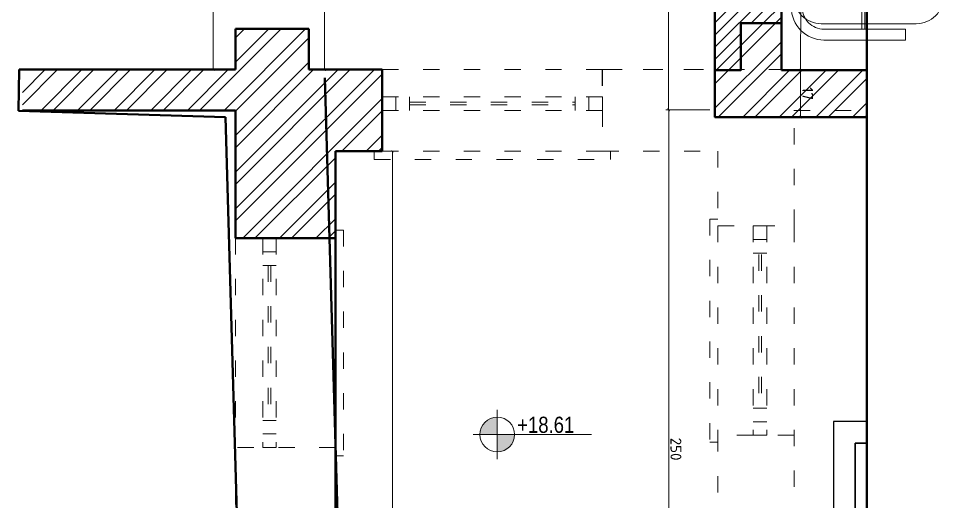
# Model space of a CAD drawing. Header units: inches. Extents: x -10121 to 9010, y 58067 to 62726.
# Drawn here: x 7658.7 to 7999, y 61548.2 to 61725.9 of the extents above; entities that cross this region are included whole.
import ezdxf

# ---------------------------------------------------------------- set-up
doc = ezdxf.new("R2010")
doc.units = ezdxf.units.IN
doc.linetypes.add('ACAD_ISO03W100', pattern=[30, 12, -18])
for name, color, linetype, lineweight in [('A-DUVAR 0.50', 40, 'Continuous', 50), ('A-YAZI 0.15', 190, 'Continuous', 15), ('Auto-Duvar', 193, 'Continuous', 25), ('Auto-Olcu', 33, 'Continuous', 15), ('Auto-Silik_Cizgiler', 47, 'Continuous', 9), ('Auto-SilikCizgiler', 251, 'Continuous', 9), ('Auto-Tefris', 32, 'Continuous', 9), ('Auto-Yazi', 7, 'Continuous', 20), ('OLCU+KOT', 70, 'Continuous', 20)]:
    doc.layers.add(name, color=color, linetype=linetype, lineweight=lineweight)
doc.styles.add('1-20', font='isocpeur.ttf', dxfattribs={"height": 4})
doc.styles.add('STYLE1', font='technic_.ttf')
doc.dimstyles.new('ölçü 1_20', dxfattribs={"dimtxt": 4, "dimasz": 1, "dimexe": 1, "dimexo": 3, "dimtad": 1, "dimdec": 0, "dimtxsty": '1-20', "dimblk": 'ARCHTICK', "dimcen": 1.5, "dimclrd": 256, "dimclre": 256, "dimclrt": 256, "dimadec": 0, "dimazin": 0, "dimtfac": 1, "dimtdec": 0, "dimtmove": 0, "dimatfit": 3, "dimldrblk": 'ARCHTICK', "dimfxl": 1, "dimlwd": -1, "dimlwe": -1, "dimarcsym": 0})

# ---------------------------------------------------------------- blocks, each defined once
blk = doc.blocks.new('_ARCHTICK')
at = {"color": 0, "linetype": 'ByBlock', "const_width": 0.15}
blk.add_lwpolyline([(-0.5, -0.5), (0.5, 0.5)], dxfattribs=at)
blk = doc.blocks.new('*D695')
at = {"layer": 'Auto-Olcu', "ltscale": 5, "transparency": 16777216}
for p, q in [((7764.01, 61818.78), (7772.27, 61818.78)), ((7771.27, 61818.78), (7771.27, 61707.08)), ((7768.52, 61707.08), (7772.27, 61707.08))]:
    blk.add_line(p, q, dxfattribs=at)
at = {"layer": 'DEFPOINTS', "color": 0, "ltscale": 5, "transparency": 16777216}
for p in [(7761.01, 61818.78), (7765.52, 61707.08), (7771.27, 61707.08)]:
    blk.add_point(p, dxfattribs=at)
at = {"layer": 'Auto-Olcu', "ltscale": 5, "transparency": 16777216}
for p, rotation in [((7771.27, 61818.78), 90), ((7771.27, 61707.08), 270)]:
    blk.add_blockref('_ARCHTICK', p, dxfattribs=dict(at, rotation=rotation))
at = {"layer": 'Auto-Olcu', "ltscale": 5, "transparency": 16777216, "insert": (7768.65, 61762.93), "char_height": 4, "attachment_point": 5, "rotation": 90, "style": '1-20'}
blk.add_mtext('112', dxfattribs=at)
blk = doc.blocks.new('*D696')
at = {"layer": 'Auto-Olcu', "ltscale": 5, "transparency": 16777216}
for p, q in [((7732.01, 61819), (7729.34, 61819)), ((7730.34, 61819), (7730.34, 61707.08)), ((7735.52, 61707.08), (7729.34, 61707.08))]:
    blk.add_line(p, q, dxfattribs=at)
at = {"layer": 'DEFPOINTS', "color": 0, "ltscale": 5, "transparency": 16777216}
for p in [(7735.01, 61819), (7730.34, 61707.08), (7738.52, 61707.08)]:
    blk.add_point(p, dxfattribs=at)
at = {"layer": 'Auto-Olcu', "ltscale": 5, "transparency": 16777216}
for p, rotation in [((7730.34, 61819), 90), ((7730.34, 61707.08), 270)]:
    blk.add_blockref('_ARCHTICK', p, dxfattribs=dict(at, rotation=rotation))
at = {"layer": 'Auto-Olcu', "ltscale": 5, "transparency": 16777216, "insert": (7727.71, 61763.04), "char_height": 4, "attachment_point": 5, "rotation": 90, "style": '1-20'}
blk.add_mtext('112', dxfattribs=at)
blk = doc.blocks.new('*D711')
at = {"layer": 'Auto-Olcu', "ltscale": 5, "transparency": 16777216}
for p, q in [((7778.26, 61677.08), (7797.3, 61677.08)), ((7796.3, 61677.08), (7796.3, 61308.92)), ((7778.26, 61308.92), (7797.3, 61308.92))]:
    blk.add_line(p, q, dxfattribs=at)
at = {"layer": 'DEFPOINTS', "color": 0, "ltscale": 5, "transparency": 16777216}
for p in [(7775.26, 61677.08), (7775.26, 61308.92), (7796.3, 61308.92)]:
    blk.add_point(p, dxfattribs=at)
at = {"layer": 'Auto-Olcu', "ltscale": 5, "transparency": 16777216}
for p, rotation in [((7796.3, 61677.08), 90), ((7796.3, 61308.92), 270)]:
    blk.add_blockref('_ARCHTICK', p, dxfattribs=dict(at, rotation=rotation))
at = {"layer": 'Auto-Olcu', "ltscale": 5, "transparency": 16777216, "insert": (7793.68, 61493), "char_height": 4, "attachment_point": 5, "rotation": 90, "style": '1-20'}
blk.add_mtext('368', dxfattribs=at)
blk = doc.blocks.new('*D716')
at = {"layer": 'Auto-Olcu', "ltscale": 5, "transparency": 16777216}
for p, q in [((7913, 61692.32), (7896.95, 61692.32)), ((7897.95, 61692.32), (7897.95, 61442.69)), ((7913, 61442.69), (7896.95, 61442.69))]:
    blk.add_line(p, q, dxfattribs=at)
at = {"layer": 'DEFPOINTS', "color": 0, "ltscale": 5, "transparency": 16777216}
for p in [(7916, 61692.32), (7897.95, 61442.69), (7916, 61442.69)]:
    blk.add_point(p, dxfattribs=at)
at = {"layer": 'Auto-Olcu', "ltscale": 5, "transparency": 16777216}
for p, rotation in [((7897.95, 61692.32), 90.00127019456967), ((7897.95, 61442.69), 270.0012701945697)]:
    blk.add_blockref('_ARCHTICK', p, dxfattribs=dict(at, rotation=rotation))
at = {"layer": 'Auto-Olcu', "ltscale": 5, "transparency": 16777216, "insert": (7900.57, 61567.51), "char_height": 4, "attachment_point": 5, "rotation": 270.0013, "style": '1-20'}
blk.add_mtext('250', dxfattribs=at)
blk = doc.blocks.new('*D719')
at = {"layer": 'Auto-Olcu', "ltscale": 5, "transparency": 16777216}
for p, q in [((7942.37, 61825.81), (7947.8, 61825.79)), ((7946.8, 61825.79), (7946.43, 61706.87)), ((7942, 61706.88), (7947.43, 61706.86))]:
    blk.add_line(p, q, dxfattribs=at)
at = {"layer": 'DEFPOINTS', "color": 0, "ltscale": 5, "transparency": 16777216}
for p in [(7939.37, 61825.82), (7939, 61706.89), (7946.43, 61706.87)]:
    blk.add_point(p, dxfattribs=at)
at = {"layer": 'Auto-Olcu', "ltscale": 5, "transparency": 16777216}
for p, rotation in [((7946.8, 61825.79), 89.82435780464125), ((7946.43, 61706.87), 269.8243578046412)]:
    blk.add_blockref('_ARCHTICK', p, dxfattribs=dict(at, rotation=rotation))
at = {"layer": 'Auto-Olcu', "ltscale": 5, "transparency": 16777216, "insert": (7943.99, 61766.34), "char_height": 4, "attachment_point": 5, "rotation": 89.8244, "style": '1-20'}
blk.add_mtext('119', dxfattribs=at)
blk = doc.blocks.new('*D721')
at = {"layer": 'Auto-Olcu', "ltscale": 5, "transparency": 16777216}
for p, q in [((7943.42, 61706.89), (7945.42, 61706.89)), ((7946.42, 61706.89), (7946.43, 61689.64)), ((7943.43, 61689.64), (7945.43, 61689.64))]:
    blk.add_line(p, q, dxfattribs=at)
at = {"layer": 'DEFPOINTS', "color": 0, "ltscale": 5, "transparency": 16777216}
for p in [(7946.42, 61706.89), (7946.43, 61689.64), (7946.43, 61689.64)]:
    blk.add_point(p, dxfattribs=at)
at = {"layer": 'Auto-Olcu', "ltscale": 5, "transparency": 16777216}
for p, rotation in [((7946.42, 61706.89), 90.04773363124546), ((7946.43, 61689.64), 270.0477336312455)]:
    blk.add_blockref('_ARCHTICK', p, dxfattribs=dict(at, rotation=rotation))
at = {"layer": 'Auto-Olcu', "ltscale": 5, "transparency": 16777216, "insert": (7949.05, 61698.27), "char_height": 4, "attachment_point": 5, "rotation": 270.0477, "style": '1-20'}
blk.add_mtext('17', dxfattribs=at)
blk = doc.blocks.new('*D722')
at = {"layer": 'Auto-Olcu', "ltscale": 5, "transparency": 16777216}
for p, q in [((7911.9, 61835.9), (7896.85, 61835.9)), ((7897.85, 61692.32), (7897.85, 61835.9)), ((7911.9, 61692.32), (7896.85, 61692.32))]:
    blk.add_line(p, q, dxfattribs=at)
at = {"layer": 'DEFPOINTS', "color": 0, "ltscale": 5, "transparency": 16777216}
for p in [(7897.85, 61835.9), (7914.9, 61835.9), (7914.9, 61692.32)]:
    blk.add_point(p, dxfattribs=at)
at = {"layer": 'Auto-Olcu', "ltscale": 5, "transparency": 16777216}
for p, rotation in [((7897.85, 61835.9), 90), ((7897.85, 61692.32), 270)]:
    blk.add_blockref('_ARCHTICK', p, dxfattribs=dict(at, rotation=rotation))
at = {"layer": 'Auto-Olcu', "ltscale": 5, "transparency": 16777216, "insert": (7895.22, 61764.11), "char_height": 4, "attachment_point": 5, "rotation": 90, "style": '1-20'}
blk.add_mtext('144', dxfattribs=at)
blk = doc.blocks.new('FGHGJ')
at = {"layer": 'Auto-Silik_Cizgiler'}
for p, q in [((18004.15, -6697.32), (18004.15, -6605.32)), ((18005.15, -6697.32), (18005.15, -6605.32))]:
    blk.add_line(p, q, dxfattribs=at)
at = {"layer": 'Auto-Tefris'}
blk.add_lwpolyline([(17979.15, -6617.32), (17979.15, -6685.32, 0.414214), (17989.15, -6695.32), (18024.15, -6695.32, 0.414214), (18034.15, -6685.32), (18034.15, -6617.32, 0.414214), (18024.15, -6607.32), (17989.15, -6607.32, 0.414214)], format="xyb", close=True, dxfattribs=at)
at = {"layer": 'Auto-Yazi'}
for p, q in [((18020.15, -6601.32), (18020.15, -6605.32)), ((17978.15, -6620.32), (17978.15, -6618.32)), ((17978.15, -6620.32), (17978.15, -6684.32)), ((17982.15, -6618.32), (17982.15, -6620.32)), ((17982.15, -6684.32), (17982.15, -6620.32)), ((18020.15, -6701.32), (18020.15, -6697.32))]:
    blk.add_line(p, q, dxfattribs=at)
for points in [[(17978.15, -6618.32), (17978.15, -6613.32, -0.414214), (17990.15, -6601.32), (18020.15, -6601.32)], [(17978.15, -6618.32), (17978.15, -6613.32, -0.414214), (17990.15, -6601.32), (18020.15, -6601.32)], [(17982.15, -6618.32), (17982.15, -6613.32, -0.414214), (17990.15, -6605.32), (18020.15, -6605.32)], [(17978.15, -6684.32), (17978.15, -6689.32, 0.414214), (17990.15, -6701.32), (18020.15, -6701.32)], [(17978.15, -6684.32), (17978.15, -6689.32, 0.414214), (17990.15, -6701.32), (18020.15, -6701.32)], [(17982.15, -6684.32), (17982.15, -6689.32, 0.414214), (17990.15, -6697.32), (18020.15, -6697.32)]]:
    blk.add_lwpolyline(points, format="xyb", dxfattribs=at)

msp = doc.modelspace()

# ---------------------------------------------------------------- hatches: boundary and pattern name
at = {"layer": 'Auto-Silik_Cizgiler'}
h = msp.add_hatch(dxfattribs=at)
h.set_pattern_fill('ANSI32', color=256)
h.set_pattern_definition([(45, (-13463.558, 83650.127), (-6.735192, 6.735192), []), (45, (-13459.067, 83650.127), (-6.735192, 6.735192), [])])
h.paths.add_polyline_path([(7914.89, 61835.88), (7914.89, 61835.92), (7924.46, 61835.92), (7924.46, 61809.89), (7939.45, 61809.89), (7939.45, 61836.04), (7939.01, 61911.64), (7914.09, 61911.64), (7914.09, 61865.64), (7889.42, 61865.64), (7889.59, 61835.72)])
h.paths.add_polyline_path([(7924.46, 61724.14), (7924.46, 61724.13), (7939.45, 61724.13), (7939.45, 61724.14)])
h = msp.add_hatch(dxfattribs=at)
h.set_pattern_fill('ANSI31', color=256)
h.set_pattern_definition([(45, (27518.6635, 50678.4637), (-2.24506403, 2.24506403), [])])
h.paths.add_polyline_path([(7914.76, 61835.92), (7924.46, 61835.98), (7924.46, 61809.89), (7939.45, 61809.89), (7939.52, 61724.14), (7924.46, 61724.14), (7924.46, 61706.89), (7914.9, 61706.89)])
h = msp.add_hatch(dxfattribs=at)
h.set_pattern_fill('ANSI32', color=256)
h.set_pattern_definition([(45, (38907.038, 0), (-6.7351921, 6.7351921), []), (45, (38911.529, 0), (-6.7351921, 6.7351921), [])])
h.paths.add_polyline_path([(7660.07, 61692.08), (7660.07, 61707.08), (7738.52, 61707.08), (7738.52, 61722.08), (7765.52, 61722.08), (7765.52, 61707.08), (7792.52, 61707.08), (7792.52, 61677.08), (7775.28, 61677.08), (7775.28, 61645.08), (7738.52, 61645.08), (7738.52, 61692.08)])
h = msp.add_hatch(dxfattribs=at)
h.set_pattern_fill('ANSI32', color=256)
h.set_pattern_definition([(45, (27518.6635, 50678.464), (-6.735192, 6.735192), []), (45, (27523.154, 50678.464), (-6.735192, 6.735192), [])])
h.paths.add_polyline_path([(7970.77, 61689.65), (7970.77, 61706.89), (7939, 61706.89), (7938.99, 61724.14), (7924.46, 61724.14), (7924.46, 61706.89), (7914.9, 61706.89), (7914.91, 61689.65)])
at = {"layer": 'OLCU+KOT'}
h = msp.add_hatch(color=256, dxfattribs=at)
h.paths.add_polyline_path([(7834.84, 61579.24, 0.414214), (7828.46, 61572.86), (7834.84, 61572.86)])
h.paths.add_polyline_path([(7841.21, 61572.86), (7834.84, 61572.86), (7834.84, 61566.48, 0.414214)])

# ---------------------------------------------------------------- linework, layer by layer
at = {"layer": 'A-DUVAR 0.50'}
for p, q in [((7970.77, 62198.05), (7970.77, 60399.84)), ((7939.45, 61836.04), (7939.45, 61706.88)), ((7738.52, 61707.08), (7738.52, 61722.08)), ((7738.52, 61722.08), (7765.52, 61722.08)), ((7765.52, 61722.08), (7765.52, 61707.08)), ((7658.89, 61707.08), (7738.52, 61707.08)), ((7765.52, 61707.08), (7792.52, 61707.08)), ((7792.52, 61707.08), (7792.52, 61677.08)), ((7939.45, 61706.88), (7970.77, 61706.91)), ((7738.52, 61692.08), (7660.07, 61692.08)), ((7738.52, 61645.08), (7738.52, 61692.08)), ((7792.52, 61677.08), (7775.28, 61677.08)), ((7775.28, 61677.08), (7775.28, 61645.08)), ((7775.28, 61645.08), (7738.52, 61645.08)), ((7775.28, 61645.08), (7775.26, 61308.92))]:
    msp.add_line(p, q, dxfattribs=at)
at = {"layer": 'A-DUVAR 0.50', "color": 0}
for p, q in [((7658.65, 61691.87), (7658.89, 61707.08)), ((7771.43, 61704.08), (7781.22, 61361.53)), ((7734.83, 61689.66), (7658.65, 61691.87)), ((7658.65, 61691.87), (7734.83, 61689.66)), ((7742.86, 61408.53), (7734.83, 61689.66)), ((7734.83, 61689.66), (7742.86, 61408.53))]:
    msp.add_line(p, q, dxfattribs=at)
at = {"layer": 'A-DUVAR 0.50', "ltscale": 0.8}
msp.add_line((7738.5, 61674.85), (7738.5, 61684.85), dxfattribs=at)
at = {"layer": 'A-DUVAR 0.50'}
msp.add_lwpolyline([(7970.77, 61689.66), (7914.9, 61689.61), (7914.9, 61835.9), (7889.59, 61835.64)], dxfattribs=at)
at = {"layer": 'A-DUVAR 0.50', "ltscale": 0.8}
msp.add_lwpolyline([(7939.52, 61724.14), (7924.46, 61724.14), (7924.46, 61706.89), (7914.9, 61706.89)], dxfattribs=at)
at = {"layer": 'Auto-Duvar'}
for p, q in [((7966.5, 61569.68), (7970.77, 61569.68)), ((7966.5, 61425.16), (7966.5, 61569.68))]:
    msp.add_line(p, q, dxfattribs=at)
for points in [[(7970.77, 61577.68), (7958.5, 61577.68), (7958.5, 61522.67)], [(7970.77, 61569.68), (7966.5, 61569.68), (7966.5, 61522.67)]]:
    msp.add_lwpolyline(points, dxfattribs=at)
at = {"layer": 'Auto-SilikCizgiler', "color": 1, "linetype": 'ACAD_ISO03W100', "ltscale": 0.5, "true_color": 0xe60000}
for p, q in [((7792.52, 61692.08), (7792.52, 61677.08)), ((7943.97, 61692.08), (7970.77, 61692.08)), ((7944.02, 61692.08), (7970.77, 61692.08)), ((7944.02, 61649.58), (7944.02, 61692.08)), ((7792.52, 61677.08), (7775.28, 61677.08)), ((7789.52, 61677.08), (7789.52, 61674.08)), ((7876.54, 61677.08), (7876.54, 61674.08)), ((7916.02, 61677.08), (7916.02, 61649.58)), ((7916.02, 61652.08), (7913.02, 61652.08)), ((7916.02, 61649.58), (7944.02, 61649.58)), ((7775.28, 61648.08), (7778.28, 61648.08)), ((7778.28, 61648.08), (7778.28, 61565.08)), ((7775.28, 61645.08), (7775.28, 61568.08)), ((7916.02, 61572.58), (7916.02, 61523.58)), ((7944.02, 61572.58), (7916.02, 61572.58)), ((7944.02, 61523.58), (7944.02, 61572.58)), ((7916.02, 61570.08), (7913.02, 61570.08)), ((7775.28, 61565.08), (7778.28, 61565.08))]:
    msp.add_line(p, q, dxfattribs=at)
for points in [[(7792.52, 61692.08), (7792.52, 61707.08), (7765.52, 61707.08), (7765.52, 61722.08)], [(7792.52, 61707.08), (7873.52, 61707.08)], [(7970.77, 61707.08), (7873.47, 61707.08), (7873.47, 61697.08)], [(7924.49, 61707.08), (7873.52, 61707.08), (7873.52, 61697.08)], [(7873.54, 61707.08), (7873.54, 61677.08), (7916.02, 61677.08)], [(7970.77, 61707.08), (7939.02, 61707.08)], [(7792.52, 61697.08), (7873.52, 61697.08)], [(7792.52, 61697.08), (7792.52, 61692.08)], [(7797.52, 61697.08), (7797.52, 61692.08)], [(7802.52, 61697.08), (7802.52, 61692.08)], [(7863.52, 61697.08), (7863.52, 61692.08)], [(7868.52, 61697.08), (7868.52, 61692.08)], [(7873.52, 61697.08), (7873.52, 61692.08)], [(7802.52, 61695.08), (7863.52, 61695.08)], [(7802.52, 61694.08), (7863.52, 61694.08)], [(7792.52, 61692.08), (7873.52, 61692.08)], [(7873.52, 61692.08), (7873.54, 61692.08)], [(7775.28, 61645.08), (7775.28, 61677.08)], [(7792.52, 61677.08), (7873.54, 61677.08)], [(7789.52, 61674.08), (7876.54, 61674.08)], [(7913.02, 61652.08), (7913.02, 61570.08)], [(7916.02, 61649.58), (7916.02, 61572.58)], [(7929.02, 61649.58), (7929.02, 61572.58)], [(7929.02, 61649.58), (7934.02, 61649.58)], [(7934.02, 61649.58), (7934.02, 61572.58)], [(7944.02, 61649.58), (7944.02, 61572.58)], [(7738.52, 61645.08), (7738.52, 61568.08)], [(7748.52, 61645.08), (7748.52, 61568.08)], [(7748.52, 61645.08), (7753.52, 61645.08)], [(7753.52, 61645.08), (7753.52, 61568.08)], [(7929.02, 61644.58), (7934.02, 61644.58)], [(7748.52, 61640.08), (7753.52, 61640.08)], [(7929.02, 61639.58), (7934.02, 61639.58)], [(7931.02, 61639.08), (7931.02, 61582.58)], [(7932.02, 61639.08), (7932.02, 61582.58)], [(7748.52, 61635.08), (7753.52, 61635.08)], [(7750.52, 61635.08), (7750.52, 61578.08)], [(7751.52, 61635.08), (7751.52, 61578.08)], [(7929.02, 61582.58), (7934.02, 61582.58)], [(7748.52, 61578.08), (7753.52, 61578.08)], [(7929.02, 61577.58), (7934.02, 61577.58)], [(7748.52, 61573.08), (7753.52, 61573.08)], [(7929.02, 61572.58), (7934.02, 61572.58)], [(7775.28, 61568.08), (7738.52, 61568.08), (7738.52, 61519.08), (7775.28, 61519.08)], [(7775.28, 61568.08), (7738.52, 61568.08), (7738.52, 61519.08), (7775.28, 61519.08)], [(7748.52, 61568.08), (7753.52, 61568.08)], [(7775.28, 61519.08), (7775.28, 61568.08)]]:
    msp.add_lwpolyline(points, dxfattribs=at)
at = {"layer": 'OLCU+KOT'}
for p, q in [((7834.84, 61581.94), (7834.84, 61563.78)), ((7825.91, 61572.86), (7869.46, 61572.86))]:
    msp.add_line(p, q, dxfattribs=at)
msp.add_circle((7834.84, 61572.86), 6.38, dxfattribs=at)

# ---------------------------------------------------------------- block references
at = {"layer": 'A-YAZI 0.15'}
msp.add_blockref('FGHGJ', (-10035.12, 68419.3), dxfattribs=at)

# ---------------------------------------------------------------- texts
at = {"layer": 'OLCU+KOT', "style": 'STYLE1'}
msp.add_text('+18.61', height=5.94, dxfattribs=at).set_placement((7842.16, 61573.48))

# ---------------------------------------------------------------- dimensions: what is measured, and where the dimension line sits
at = {"layer": 'Auto-Olcu', "ltscale": 5}
for p1, p2, distance, picture, middle in [((7914.9, 61692.32), (7914.9, 61835.9), 17.06, '*D722', (7895.22, 61764.11)), ((7939.37, 61825.82), (7939, 61706.89), 7.43, '*D719', (7943.99, 61766.34)), ((7946.42, 61706.89), (7946.43, 61689.64), 0, '*D721', (7949.05, 61698.27)), ((7916, 61692.32), (7916, 61442.69), -18.05, '*D716', (7900.57, 61567.51)), ((7775.26, 61677.08), (7775.26, 61308.92), 21.04, '*D711', (7793.68, 61493))]:
    dim = msp.add_aligned_dim(p1=p1, p2=p2, distance=distance, dimstyle='ölçü 1_20', dxfattribs=at)
    dim.commit()
    dim.dimension.update_dxf_attribs({"geometry": picture, "text_midpoint": middle})
for base, p1, p2, picture, middle in [((7730.34, 61707.08), (7735.01, 61819), (7738.52, 61707.08), '*D696', (7727.71, 61763.04)), ((7771.27, 61707.08), (7761.01, 61818.78), (7765.52, 61707.08), '*D695', (7768.65, 61762.93))]:
    dim = msp.add_linear_dim(base=base, p1=p1, p2=p2, angle=90, dimstyle='ölçü 1_20', dxfattribs=at)
    dim.commit()
    dim.dimension.update_dxf_attribs({"geometry": picture, "text_midpoint": middle})

doc.saveas('drawing.dxf')
